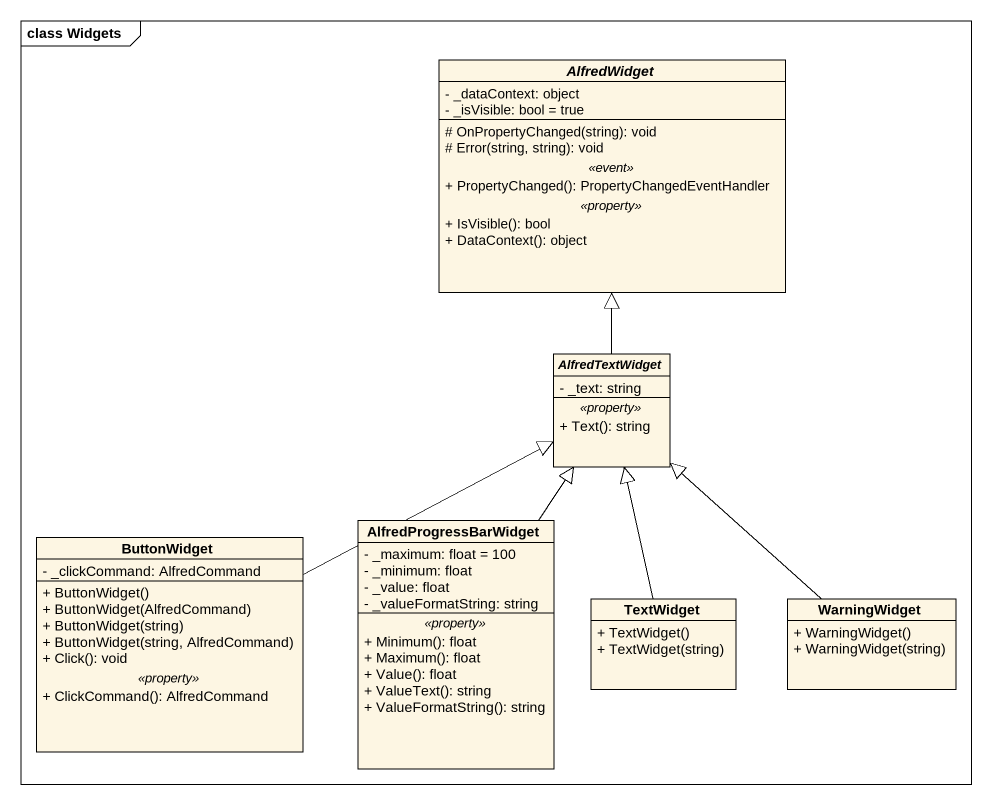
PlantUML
@startuml
mainframe class Widgets
hide circle
hide empty members
skinparam classAttributeIconSize 0
abstract class AlfredWidget {
  - _dataContext: object
  - _isVisible: bool = true
  --
  # OnPropertyChanged(string): void
  # Error(string, string): void
  .. <<event>> ..
  + PropertyChanged(): PropertyChangedEventHandler
  .. <<property>> ..
  + IsVisible(): bool
  + DataContext(): object
}
abstract class AlfredTextWidget {
  - _text: string
  .. <<property>> ..
  + Text(): string
}
class ButtonWidget {
  - _clickCommand: AlfredCommand
  --
  + ButtonWidget()
  + ButtonWidget(AlfredCommand)
  + ButtonWidget(string)
  + ButtonWidget(string, AlfredCommand)
  + Click(): void
  .. <<property>> ..
  + ClickCommand(): AlfredCommand
}
class AlfredProgressBarWidget {
  - _maximum: float = 100
  - _minimum: float
  - _value: float
  - _valueFormatString: string
  .. <<property>> ..
  + Minimum(): float
  + Maximum(): float
  + Value(): float
  + ValueText(): string
  + ValueFormatString(): string
}
class TextWidget {
  + TextWidget()
  + TextWidget(string)
}
class WarningWidget {
  + WarningWidget()
  + WarningWidget(string)
}
AlfredTextWidget -up-|> AlfredWidget
ButtonWidget -right-|> AlfredTextWidget
AlfredProgressBarWidget -up-|> AlfredTextWidget
TextWidget -up-|> AlfredTextWidget
WarningWidget -up-|> AlfredTextWidget
@enduml
